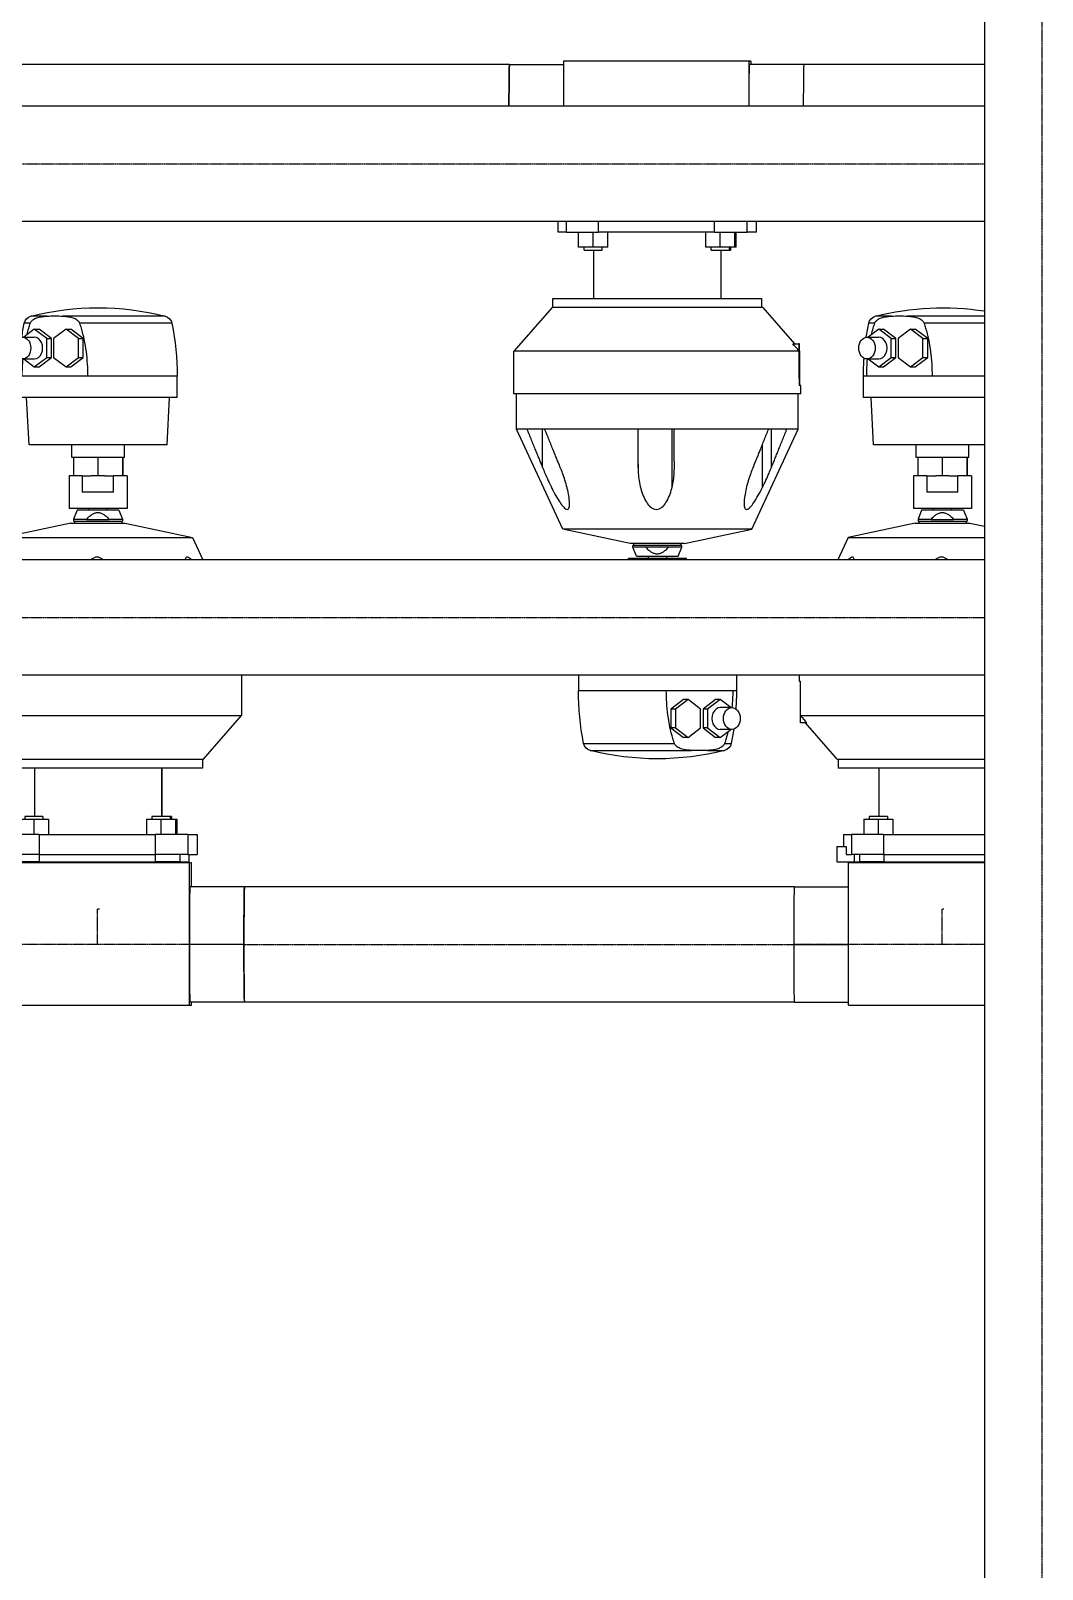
# Model space of a CAD drawing. Header units: millimetres. Extents: x 48717 to 75522, y 76128 to 88842.
# Drawn here: x 57435 to 57992, y 83913 to 84759 of the extents above; entities that cross this region are included whole.
import ezdxf

# ---------------------------------------------------------------- set-up
doc = ezdxf.new("R2010")
doc.units = ezdxf.units.MM
doc.linetypes.add('CENTER2', pattern=[1.125, 0.75, -0.125, 0.125, -0.125])
for name, color, linetype in [('Top (Plan) View2-CENTER', 1, 'CENTER2'), ('Top (Plan) View2-DV20-S1B-001c', 140, 'Continuous'), ('Top (Plan) View2-DV20-S1B-001d', 140, 'Continuous'), ('Top (Plan) View2-DV20-S1B-002a', 140, 'Continuous'), ('Top (Plan) View2-DV90-S1B-001c', 120, 'Continuous'), ('Top (Plan) View2-DV90-S1B-002a', 140, 'Continuous')]:
    doc.layers.add(name, color=color, linetype=linetype)

# ---------------------------------------------------------------- blocks, each defined once
blk = doc.blocks.new('*U746')
at = {"layer": 'Top (Plan) View2-CENTER'}
blk.add_line((57063.16, 84436.4), (57960.38, 84436.4), dxfattribs=at)
at = {"layer": 'Top (Plan) View2-DV90-S1B-001c', "color": 0, "linetype": 'ByBlock', "lineweight": -2}
for p, q in [((57960.38, 84468.15), (57062.84, 84468.15)), ((57960.38, 84404.65), (57062.84, 84404.65))]:
    blk.add_line(p, q, dxfattribs=at)
blk = doc.blocks.new('*U747')
at = {"layer": 'Top (Plan) View2-CENTER'}
blk.add_line((57063.22, 84686.25), (57960.38, 84686.25), dxfattribs=at)
at = {"layer": 'Top (Plan) View2-DV20-S1B-001c', "color": 0, "linetype": 'ByBlock', "lineweight": -2}
for p, q in [((57960.38, 84718), (57062.9, 84718)), ((57960.38, 84654.5), (57062.9, 84654.5))]:
    blk.add_line(p, q, dxfattribs=at)
blk = doc.blocks.new('*U775')
at = {"layer": 'Top (Plan) View2-CENTER'}
for p, q in [((57473.23, 84275.98), (57472.1, 84275.98)), ((57472.1, 84275.98), (57472.1, 84256.48)), ((57552.78, 84256.48), (57391.11, 84256.48))]:
    blk.add_line(p, q, dxfattribs=at)
at = {"layer": 'Top (Plan) View2-DV20-S1B-002a', "color": 0, "linetype": 'ByBlock', "lineweight": -2}
for p, q in [((57444.37, 84602.35), (57435.56, 84602.35)), ((57509.47, 84602.35), (57453.18, 84602.35)), ((57437.44, 84595.17), (57431.66, 84590.78)), ((57435.22, 84598.48), (57431.89, 84598.48)), ((57444.28, 84589.97), (57437.44, 84595.17)), ((57437.44, 84595.17), (57440.04, 84595.17)), ((57446.88, 84589.97), (57440.04, 84595.17)), ((57454.91, 84595.17), (57448.07, 84589.97)), ((57454.91, 84595.17), (57457.51, 84595.17)), ((57461.75, 84589.97), (57454.91, 84595.17)), ((57464.35, 84589.97), (57457.51, 84595.17)), ((57513.15, 84598.48), (57462.33, 84598.48)), ((57430.93, 84590.78), (57437.44, 84590.78)), ((57444.28, 84579.58), (57444.28, 84589.97)), ((57444.28, 84589.97), (57446.88, 84589.97)), ((57446.88, 84579.58), (57446.88, 84589.97)), ((57448.07, 84589.97), (57448.07, 84579.58)), ((57461.75, 84589.97), (57464.35, 84589.97)), ((57461.75, 84579.58), (57461.75, 84589.97)), ((57464.35, 84579.58), (57464.35, 84589.97)), ((57430.93, 84578.78), (57437.44, 84578.78)), ((57431.66, 84578.78), (57437.44, 84574.38)), ((57437.44, 84574.38), (57444.28, 84579.58)), ((57440.04, 84574.38), (57446.88, 84579.58)), ((57444.28, 84579.58), (57446.88, 84579.58)), ((57448.07, 84579.58), (57454.91, 84574.38)), ((57454.91, 84574.38), (57461.75, 84579.58)), ((57457.51, 84574.38), (57464.35, 84579.58)), ((57461.75, 84579.58), (57464.35, 84579.58)), ((57516.01, 84569.28), (57429.02, 84569.28)), ((57429.02, 84557.48), (57429.02, 84569.28)), ((57430.8, 84569.48), (57466.75, 84569.48)), ((57437.44, 84574.38), (57440.04, 84574.38)), ((57454.91, 84574.38), (57457.51, 84574.38)), ((57516.02, 84569.28), (57516.01, 84569.28)), ((57516.02, 84557.48), (57516.02, 84569.28)), ((57516.01, 84557.48), (57429.02, 84557.48)), ((57434.52, 84531.48), (57433.15, 84557.48)), ((57510.52, 84531.48), (57511.88, 84557.48)), ((57516.02, 84557.48), (57516.01, 84557.48)), ((57510.51, 84531.48), (57434.52, 84531.48)), ((57458.02, 84524.48), (57458.02, 84531.48)), ((57458.94, 84524.48), (57458.02, 84524.48)), ((57461.09, 84524.48), (57458.94, 84524.48)), ((57458.94, 84524.48), (57458.94, 84514.48)), ((57470.21, 84524.48), (57461.09, 84524.48)), ((57472.36, 84524.48), (57470.21, 84524.48)), ((57474.54, 84524.48), (57472.36, 84524.48)), ((57472.36, 84524.48), (57472.36, 84514.48)), ((57483.76, 84524.48), (57474.54, 84524.48)), ((57485.94, 84524.48), (57483.76, 84524.48)), ((57485.96, 84524.48), (57485.94, 84524.48)), ((57485.94, 84524.48), (57485.94, 84514.48)), ((57487.02, 84524.48), (57485.96, 84524.48)), ((57486.09, 84524.48), (57486.09, 84514.48)), ((57487.02, 84524.48), (57487.02, 84531.48)), ((57510.52, 84531.48), (57510.51, 84531.48)), ((57463.79, 84514.48), (57456.52, 84514.48)), ((57456.52, 84514.48), (57456.52, 84496.48)), ((57463.79, 84514.48), (57463.79, 84505.48)), ((57463.79, 84514.48), (57468.76, 84514.48)), ((57472.36, 84514.48), (57468.76, 84514.48)), ((57476, 84514.48), (57472.36, 84514.48)), ((57476, 84514.48), (57480.97, 84514.48)), ((57488.52, 84514.48), (57480.97, 84514.48)), ((57480.97, 84505.48), (57480.97, 84514.48)), ((57488.52, 84514.48), (57488.52, 84496.48)), ((57480.97, 84505.48), (57463.79, 84505.48)), ((57472.36, 84496.48), (57456.52, 84496.48)), ((57461.02, 84495.48), (57459.02, 84490.53)), ((57459.02, 84490.53), (57466.21, 84490.53)), ((57459.02, 84490.53), (57459.02, 84489.48)), ((57484.02, 84495.48), (57461.02, 84495.48)), ((57466.21, 84490.48), (57466.21, 84490.53)), ((57466.21, 84490.48), (57478.58, 84490.48)), ((57467.52, 84495.48), (57467.52, 84496.48)), ((57488.52, 84496.48), (57472.36, 84496.48)), ((57477.52, 84495.48), (57477.52, 84496.48)), ((57478.58, 84490.53), (57486.02, 84490.53)), ((57478.58, 84490.53), (57478.58, 84490.48)), ((57484.02, 84495.48), (57484.02, 84495.48)), ((57484.02, 84495.48), (57486.02, 84490.53)), ((57484.02, 84495.48), (57486.02, 84490.53)), ((57486.02, 84490.53), (57486.02, 84490.53)), ((57486.02, 84490.53), (57486.02, 84489.48)), ((57486.02, 84490.53), (57486.02, 84489.48)), ((57457.52, 84488.48), (57420.52, 84480.48)), ((57457.52, 84488.48), (57487.52, 84488.48)), ((57459.02, 84489.48), (57486.02, 84489.48)), ((57459.52, 84489.48), (57459.52, 84488.48)), ((57485.52, 84489.48), (57485.52, 84488.48)), ((57485.52, 84489.48), (57485.52, 84488.48)), ((57486.02, 84489.48), (57486.02, 84489.48)), ((57487.52, 84488.48), (57487.52, 84488.48)), ((57487.52, 84488.48), (57524.51, 84480.48)), ((57487.52, 84488.48), (57524.52, 84480.48)), ((57420.52, 84480.48), (57414.8, 84468.15)), ((57420.52, 84480.48), (57524.51, 84480.48)), ((57524.51, 84480.48), (57524.52, 84480.48)), ((57524.51, 84480.48), (57530.23, 84468.15)), ((57524.52, 84480.48), (57530.23, 84468.15)), ((57393.52, 84404.65), (57393.52, 84401.48)), ((57393.52, 84401.48), (57394.25, 84401.48)), ((57394.25, 84382.48), (57394.25, 84401.48)), ((57551.51, 84404.65), (57551.51, 84382.48)), ((57551.52, 84404.65), (57551.52, 84382.48)), ((57394.25, 84382.48), (57551.51, 84382.48)), ((57394.4, 84382.3), (57394.25, 84382.48)), ((57394.4, 84378.48), (57394.4, 84382.3)), ((57530.51, 84358.48), (57551.51, 84382.48)), ((57530.52, 84358.48), (57551.52, 84382.48)), ((57551.51, 84382.48), (57551.52, 84382.48)), ((57397.79, 84378.48), (57394.4, 84378.48)), ((57414.52, 84358.48), (57397.02, 84378.48)), ((57414.52, 84358.48), (57530.51, 84358.48)), ((57415.02, 84358.48), (57415.02, 84353.48)), ((57530.01, 84358.48), (57530.01, 84353.48)), ((57530.02, 84358.48), (57530.02, 84353.48)), ((57530.51, 84358.48), (57530.52, 84358.48)), ((57530.01, 84353.48), (57415.02, 84353.48)), ((57437.52, 84353.48), (57437.52, 84326.98)), ((57507.51, 84353.48), (57507.51, 84326.98)), ((57507.52, 84353.48), (57507.52, 84326.98)), ((57530.02, 84353.48), (57530.01, 84353.48)), ((57429.15, 84325.38), (57437.1, 84325.38)), ((57429.15, 84325.38), (57429.15, 84316.98)), ((57442.19, 84326.98), (57432.19, 84326.98)), ((57432.19, 84326.98), (57432.19, 84325.38)), ((57437.1, 84325.38), (57445.15, 84325.38)), ((57437.1, 84325.38), (57437.1, 84316.98)), ((57442.19, 84326.98), (57442.19, 84326.98)), ((57442.19, 84326.98), (57442.19, 84325.38)), ((57442.19, 84326.98), (57442.19, 84325.38)), ((57445.15, 84325.38), (57445.24, 84325.38)), ((57445.15, 84325.38), (57445.15, 84316.98)), ((57445.24, 84325.38), (57445.24, 84316.98)), ((57499.14, 84325.38), (57507.1, 84325.38)), ((57499.14, 84325.38), (57499.14, 84316.98)), ((57512.19, 84326.98), (57502.19, 84326.98)), ((57502.19, 84326.98), (57502.19, 84325.38)), ((57507.1, 84325.38), (57515.14, 84325.38)), ((57507.1, 84325.38), (57507.1, 84316.98)), ((57512.19, 84326.98), (57512.19, 84326.98)), ((57512.19, 84326.98), (57512.19, 84325.38)), ((57512.84, 84326.98), (57512.19, 84326.98)), ((57512.19, 84326.98), (57512.19, 84325.38)), ((57512.84, 84326.98), (57512.84, 84326.98)), ((57512.84, 84326.98), (57512.84, 84325.38)), ((57512.84, 84326.98), (57512.84, 84325.38)), ((57515.14, 84325.38), (57515.24, 84325.38)), ((57515.14, 84325.38), (57515.14, 84316.98)), ((57515.24, 84325.38), (57515.24, 84316.98)), ((57515.24, 84325.38), (57515.79, 84325.38)), ((57515.79, 84325.38), (57515.89, 84325.38)), ((57515.79, 84325.38), (57515.79, 84316.98)), ((57515.89, 84325.38), (57515.89, 84316.98)), ((57417.97, 84316.98), (57422.41, 84316.98)), ((57417.97, 84316.98), (57417.97, 84310.48)), ((57440.08, 84316.98), (57422.41, 84316.98)), ((57422.41, 84316.98), (57422.41, 84305.98)), ((57440.08, 84316.98), (57503.96, 84316.98)), ((57440.08, 84316.98), (57440.08, 84305.98)), ((57521.94, 84316.98), (57503.96, 84316.98)), ((57503.96, 84316.98), (57503.96, 84305.98)), ((57521.94, 84316.98), (57527.06, 84316.98)), ((57521.94, 84316.98), (57521.94, 84305.98)), ((57527.06, 84316.98), (57527.06, 84305.98)), ((57414.41, 84310.48), (57419.41, 84310.48)), ((57414.41, 84310.48), (57414.41, 84301.98)), ((57419.41, 84310.48), (57419.41, 84305.98)), ((57419.41, 84305.98), (57422.41, 84305.98)), ((57440.08, 84305.98), (57422.41, 84305.98)), ((57423.95, 84305.98), (57423.95, 84301.98)), ((57426.88, 84305.98), (57426.88, 84301.98)), ((57440.08, 84305.98), (57503.96, 84305.98)), ((57440.13, 84305.98), (57440.13, 84301.98)), ((57521.94, 84305.98), (57503.96, 84305.98)), ((57504, 84305.98), (57504, 84301.98)), ((57517.49, 84305.98), (57517.49, 84301.98)), ((57521.94, 84305.98), (57527.06, 84305.98)), ((57522.51, 84305.98), (57522.51, 84301.98)), ((57414.41, 84301.98), (57423.95, 84301.98)), ((57420.77, 84222.98), (57420.77, 84301.38)), ((57522.76, 84301.38), (57420.77, 84301.38)), ((57423.95, 84301.98), (57426.88, 84301.98)), ((57440.13, 84301.98), (57426.88, 84301.98)), ((57435.02, 84301.38), (57435.02, 84301.98)), ((57440.13, 84301.98), (57504, 84301.98)), ((57472.14, 84301.38), (57472.14, 84301.98)), ((57517.49, 84301.98), (57504, 84301.98)), ((57510.02, 84301.38), (57510.02, 84301.98)), ((57517.49, 84301.98), (57522.51, 84301.98)), ((57523.97, 84301.38), (57522.76, 84301.38)), ((57522.76, 84222.98), (57522.76, 84301.38)), ((57523.97, 84288.23), (57523.97, 84301.38)), ((57391.11, 84288.23), (57420.77, 84288.23)), ((57553.1, 84288.23), (57523.1, 84288.23)), ((57390.79, 84256.48), (57420.77, 84256.48)), ((57552.78, 84256.48), (57522.78, 84256.48)), ((57391.11, 84224.73), (57420.77, 84224.73)), ((57420.77, 84222.98), (57522.76, 84222.98)), ((57522.76, 84222.98), (57523.97, 84222.98)), ((57553.1, 84224.73), (57523.1, 84224.73)), ((57523.97, 84222.98), (57523.97, 84224.73))]:
    blk.add_line(p, q, dxfattribs=at)
at = {"layer": 'Top (Plan) View2-DV20-S1B-002a', "color": 0, "linetype": 'ByBlock', "lineweight": -2, "extrusion": (0, 0, -1)}
for centre, radius, start, end in [((-57436.79, 84597.51), 5, 11.22662, 75.73648), ((-57472.52, 84456.98), 150, 75.73648, 104.26352), ((-57508.24, 84597.51), 5, 104.26352, 168.77338), ((-57579.02, 84569.28), 150, 8.23301, 11.22662), ((-57366.02, 84569.28), 150, 168.77338, 180), ((-57579.02, 84569.28), 150, 0, 3.77607)]:
    blk.add_arc(centre, radius, start, end, dxfattribs=at)
for centre, major_axis, ratio, start_param, end_param in [((57448.78, 84456.98), (0, 145.49), 0.759579, 6.243338, 6.323033), ((57391.11, 84256.48), (0, -31.75), 0.01, 1.570796, 3.141593), ((57553.1, 84256.48), (0, -31.75), 0.01, 1.570796, 3.141593), ((57391.11, 84256.48), (0, -31.75), 0.01, 0, 1.570796), ((57553.1, 84256.48), (0, -31.75), 0.01, 0, 1.570796)]:
    blk.add_ellipse(centre, major_axis=major_axis, ratio=ratio, start_param=start_param, end_param=end_param, dxfattribs=at)
at = {"layer": 'Top (Plan) View2-DV20-S1B-002a', "color": 0, "linetype": 'ByBlock', "lineweight": -2}
blk.add_ellipse((57430.93, 84584.78), major_axis=(0, -6), ratio=0.759579, dxfattribs=at)
for centre, major_axis, ratio, start_param, end_param in [((57437.44, 84584.78), (0, -6), 0.759579, 0, 3.141593), ((57523.1, 84256.48), (0, 31.75), 0.01, 0, 1.570796), ((57523.1, 84256.48), (0, 31.75), 0.01, 1.570796, 3.141593)]:
    blk.add_ellipse(centre, major_axis=major_axis, ratio=ratio, start_param=start_param, end_param=end_param, dxfattribs=at)
for points, knots in [([(57435.22, 84598.48), (57435.24, 84598.54), (57435.26, 84598.6), (57435.39, 84598.9), (57435.52, 84599.14), (57435.83, 84599.57), (57436, 84599.77), (57436.45, 84600.21), (57436.8, 84600.47), (57437.51, 84600.91), (57437.88, 84601.09), (57439.02, 84601.57), (57439.87, 84601.8), (57441.63, 84602.12), (57442.54, 84602.22), (57443.75, 84602.32), (57444.06, 84602.34), (57444.37, 84602.35)], [1.978617, 1.978617, 1.978617, 1.978617, 1.998399, 1.998399, 2.079892, 2.079892, 2.161385, 2.161385, 2.304124, 2.304124, 2.446862, 2.446862, 2.777199, 2.777199, 3.107536, 3.107536, 3.219769, 3.219769, 3.219769, 3.219769]), ([(57453.18, 84602.35), (57453.49, 84602.34), (57453.8, 84602.32), (57455.02, 84602.22), (57455.92, 84602.12), (57457.68, 84601.8), (57458.53, 84601.57), (57459.67, 84601.09), (57460.04, 84600.91), (57460.76, 84600.47), (57461.1, 84600.21), (57461.55, 84599.77), (57461.73, 84599.57), (57462.03, 84599.14), (57462.17, 84598.9), (57462.29, 84598.6), (57462.31, 84598.54), (57462.33, 84598.48)], [-3.219769, -3.219769, -3.219769, -3.219769, -3.107536, -3.107536, -2.777199, -2.777199, -2.446862, -2.446862, -2.304124, -2.304124, -2.161385, -2.161385, -2.079892, -2.079892, -1.998399, -1.998399, -1.978617, -1.978617, -1.978617, -1.978617]), ([(57433.37, 84592.07), (57433.67, 84593.34), (57434, 84594.56), (57434.61, 84596.63), (57434.9, 84597.55), (57435.22, 84598.48)], [7.3770778, 7.3770778, 7.3770778, 7.3770778, 7.7571958, 7.7571958, 8.0421419, 8.0421419, 8.0421419, 8.0421419]), ([(57462.33, 84598.48), (57462.65, 84597.55), (57462.94, 84596.63), (57464.37, 84591.79), (57465.3, 84587.3), (57466.48, 84578.24), (57466.74, 84573.67), (57466.75, 84569.48)], [12.79697, 12.79697, 12.79697, 12.79697, 13.081917, 13.081917, 14.355625, 14.355625, 15.609364, 15.609364, 15.609364, 15.609364]), ([(57424.03, 84468.15), (57424.01, 84468.27), (57423.98, 84468.38), (57423.86, 84468.85), (57423.73, 84469.15), (57423.37, 84469.57), (57423.15, 84469.69), (57422.59, 84469.69), (57422.28, 84469.57), (57421.64, 84469.15), (57421.3, 84468.85), (57420.85, 84468.38), (57420.75, 84468.27), (57420.65, 84468.15)], [2.0363466, 2.0363466, 2.0363466, 2.0363466, 2.0886218, 2.0886218, 2.2605279, 2.2605279, 2.4324339, 2.4324339, 2.60434, 2.60434, 2.7762461, 2.7762461, 2.8285173, 2.8285173, 2.8285173, 2.8285173]), ([(57475.38, 84468.15), (57475.25, 84468.27), (57475.12, 84468.38), (57474.55, 84468.85), (57474.07, 84469.15), (57473.06, 84469.57), (57472.52, 84469.69), (57471.37, 84469.69), (57470.83, 84469.57), (57469.81, 84469.15), (57469.34, 84468.85), (57468.76, 84468.38), (57468.63, 84468.27), (57468.5, 84468.15)], [2.0362864, 2.0362864, 2.0362864, 2.0362864, 2.0886218, 2.0886218, 2.2605279, 2.2605279, 2.4324339, 2.4324339, 2.60434, 2.60434, 2.7762461, 2.7762461, 2.8285734, 2.8285734, 2.8285734, 2.8285734]), ([(57523.87, 84468.15), (57523.76, 84468.27), (57523.66, 84468.38), (57523.21, 84468.85), (57522.86, 84469.15), (57522.2, 84469.57), (57521.88, 84469.69), (57521.3, 84469.69), (57521.07, 84469.57), (57520.69, 84469.15), (57520.55, 84468.85), (57520.42, 84468.38), (57520.39, 84468.27), (57520.37, 84468.15)], [2.0362295, 2.0362295, 2.0362295, 2.0362295, 2.0886218, 2.0886218, 2.2605279, 2.2605279, 2.4324339, 2.4324339, 2.60434, 2.60434, 2.7762461, 2.7762461, 2.8286342, 2.8286342, 2.8286342, 2.8286342])]:
    blk.add_open_spline(points, degree=3, knots=knots, dxfattribs=at)
for points in [[(57430.8, 84569.48), (57430.81, 84572.44), (57430.94, 84575.59), (57431.23, 84578.78)], [(57394.4, 84382.3), (57395.53, 84381.02), (57396.66, 84379.75), (57397.79, 84378.48)]]:
    blk.add_open_spline(points, degree=3, dxfattribs=at)
blk.add_rational_spline([(57466.21, 84490.53), (57472.4, 84497.54), (57478.58, 84490.53)], [1.01663362177, 1.14371282449, 1.01663362177], degree=2, dxfattribs=at)
blk = doc.blocks.new('*U776')
at = {"layer": 'Top (Plan) View2-DV90-S1B-002a', "color": 0, "linetype": 'ByBlock', "lineweight": -2}
blk.add_line((57698.94, 84740.9), (57397.21, 84740.9), dxfattribs=at)
blk.add_ellipse((57397.21, 84709.15), major_axis=(0, 31.75), ratio=0.01, start_param=0, end_param=1.288286, dxfattribs=at)
at = {"layer": 'Top (Plan) View2-DV90-S1B-002a', "color": 0, "linetype": 'ByBlock', "lineweight": -2, "extrusion": (0, 0, -1)}
blk.add_ellipse((57698.94, 84709.15), major_axis=(0, -31.75), ratio=0.01, start_param=1.853307, end_param=3.141593, dxfattribs=at)
blk = doc.blocks.new('*U780')
at = {"layer": 'Top (Plan) View2-CENTER'}
blk.add_line((57553.1, 84256.48), (57855.55, 84256.48), dxfattribs=at)
at = {"layer": 'Top (Plan) View2-DV20-S1B-002a', "color": 0, "linetype": 'ByBlock', "lineweight": -2}
for p, q in [((57855.87, 84288.23), (57553.1, 84288.23)), ((57855.87, 84224.73), (57553.1, 84224.73))]:
    blk.add_line(p, q, dxfattribs=at)
for start_param, end_param in [(0, 1.570796), (1.570796, 3.141593)]:
    blk.add_ellipse((57553.1, 84256.48), major_axis=(0, 31.75), ratio=0.010028, start_param=start_param, end_param=end_param, dxfattribs=at)
at = {"layer": 'Top (Plan) View2-DV20-S1B-002a', "color": 0, "linetype": 'ByBlock', "lineweight": -2, "extrusion": (0, 0, -1)}
for start_param, end_param in [(1.570796, 3.141593), (0, 1.570796)]:
    blk.add_ellipse((57855.87, 84256.48), major_axis=(0, -31.75), ratio=0.010028, start_param=start_param, end_param=end_param, dxfattribs=at)
blk = doc.blocks.new('*U792')
at = {"layer": 'Top (Plan) View2-DV90-S1B-002a', "color": 0, "linetype": 'ByBlock', "lineweight": -2}
for p, q in [((57698.94, 84740.9), (57728.6, 84740.9)), ((57728.6, 84742.65), (57728.6, 84718)), ((57830.59, 84742.65), (57728.6, 84742.65)), ((57830.59, 84742.65), (57830.59, 84718)), ((57831.8, 84742.65), (57830.59, 84742.65)), ((57860.93, 84740.9), (57830.93, 84740.9)), ((57831.8, 84742.65), (57831.8, 84740.9)), ((57725.81, 84648.65), (57725.81, 84654.5)), ((57730.24, 84648.65), (57730.24, 84654.5)), ((57747.91, 84648.65), (57747.91, 84654.5)), ((57811.79, 84648.65), (57811.79, 84654.5)), ((57829.77, 84648.65), (57829.77, 84654.5)), ((57834.89, 84648.65), (57834.89, 84654.5)), ((57730.24, 84648.65), (57725.81, 84648.65)), ((57730.24, 84648.65), (57747.91, 84648.65)), ((57736.98, 84640.25), (57736.98, 84648.65)), ((57744.93, 84640.25), (57744.93, 84648.65)), ((57811.79, 84648.65), (57747.91, 84648.65)), ((57752.98, 84640.25), (57752.98, 84648.65)), ((57753.07, 84640.25), (57753.07, 84648.65)), ((57806.97, 84640.25), (57806.97, 84648.65)), ((57811.79, 84648.65), (57829.77, 84648.65)), ((57814.93, 84640.25), (57814.93, 84648.65)), ((57822.97, 84640.25), (57822.97, 84648.65)), ((57823.07, 84640.25), (57823.07, 84648.65)), ((57823.62, 84640.25), (57823.62, 84648.65)), ((57823.72, 84640.25), (57823.72, 84648.65)), ((57834.89, 84648.65), (57829.77, 84648.65)), ((57744.93, 84640.25), (57736.98, 84640.25)), ((57740.02, 84638.65), (57740.02, 84640.25)), ((57740.02, 84638.65), (57750.02, 84638.65)), ((57752.98, 84640.25), (57744.93, 84640.25)), ((57745.35, 84612.15), (57745.35, 84638.65)), ((57750.02, 84638.65), (57750.02, 84640.25)), ((57750.02, 84638.65), (57750.02, 84640.25)), ((57750.02, 84638.65), (57750.02, 84638.65)), ((57753.07, 84640.25), (57752.98, 84640.25)), ((57814.93, 84640.25), (57806.97, 84640.25)), ((57810.02, 84638.65), (57810.02, 84640.25)), ((57810.02, 84638.65), (57820.02, 84638.65)), ((57822.97, 84640.25), (57814.93, 84640.25)), ((57815.35, 84612.15), (57815.35, 84638.65)), ((57815.35, 84612.15), (57815.35, 84638.65)), ((57820.02, 84638.65), (57820.02, 84640.25)), ((57820.02, 84638.65), (57820.02, 84640.25)), ((57820.02, 84638.65), (57820.02, 84638.65)), ((57820.02, 84638.65), (57820.67, 84638.65)), ((57820.67, 84638.65), (57820.67, 84640.25)), ((57820.67, 84638.65), (57820.67, 84640.25)), ((57820.67, 84638.65), (57820.67, 84638.65)), ((57823.07, 84640.25), (57822.97, 84640.25)), ((57823.62, 84640.25), (57823.07, 84640.25)), ((57823.72, 84640.25), (57823.62, 84640.25)), ((57722.85, 84612.15), (57837.84, 84612.15)), ((57722.85, 84607.15), (57722.85, 84612.15)), ((57837.84, 84612.15), (57837.85, 84612.15)), ((57837.84, 84607.15), (57837.84, 84612.15)), ((57837.85, 84607.15), (57837.85, 84612.15)), ((57722.35, 84607.15), (57701.35, 84583.15)), ((57838.34, 84607.15), (57722.35, 84607.15)), ((57838.35, 84607.15), (57838.34, 84607.15)), ((57838.34, 84607.15), (57855.84, 84587.15)), ((57838.35, 84607.15), (57855.85, 84587.15)), ((57854.85, 84587.15), (57858.23, 84587.15)), ((57858.46, 84587.15), (57858.23, 84587.15)), ((57858.23, 84587.15), (57858.23, 84583.33)), ((57858.23, 84583.33), (57858.39, 84583.15)), ((57858.46, 84583.33), (57858.46, 84587.15)), ((57858.62, 84583.15), (57858.46, 84583.33)), ((57858.46, 84583.33), (57858.46, 84564.15)), ((57858.39, 84583.15), (57701.35, 84583.15)), ((57701.35, 84559.65), (57701.35, 84583.15)), ((57858.39, 84583.15), (57858.39, 84564.15)), ((57858.39, 84576.15), (57858.43, 84576.15)), ((57858.62, 84564.15), (57858.62, 84583.15)), ((57859.34, 84559.65), (57701.35, 84559.65)), ((57702.85, 84540.15), (57702.85, 84559.65)), ((57857.84, 84540.15), (57857.84, 84559.65)), ((57857.85, 84540.15), (57857.85, 84559.65)), ((57859.34, 84564.15), (57858.39, 84564.15)), ((57859.35, 84564.15), (57859.34, 84564.15)), ((57859.34, 84559.65), (57859.34, 84564.15)), ((57859.35, 84559.65), (57859.34, 84559.65)), ((57859.35, 84559.65), (57859.35, 84564.15)), ((57708.5, 84540.15), (57702.85, 84540.15)), ((57728.35, 84485.15), (57702.85, 84540.15)), ((57718.32, 84540.15), (57708.5, 84540.15)), ((57717.08, 84519.1), (57717.08, 84540.15)), ((57769.58, 84540.15), (57718.32, 84540.15)), ((57789.58, 84540.15), (57769.58, 84540.15)), ((57769.68, 84519.1), (57769.68, 84540.15)), ((57788.39, 84508.02), (57788.39, 84540.15)), ((57841.43, 84540.15), (57789.58, 84540.15)), ((57832.34, 84485.15), (57857.84, 84540.15)), ((57832.35, 84485.15), (57857.85, 84540.15)), ((57851.6, 84540.15), (57841.43, 84540.15)), ((57843.12, 84519.1), (57843.12, 84540.15)), ((57857.84, 84540.15), (57851.6, 84540.15)), ((57857.85, 84540.15), (57857.84, 84540.15)), ((57838.13, 84508.02), (57838.13, 84531.97)), ((57832.34, 84485.15), (57728.35, 84485.15)), ((57765.35, 84477.15), (57728.35, 84485.15)), ((57795.35, 84477.15), (57832.34, 84485.15)), ((57795.35, 84477.15), (57832.35, 84485.15)), ((57832.35, 84485.15), (57832.34, 84485.15)), ((57795.35, 84477.15), (57765.35, 84477.15)), ((57793.85, 84476.15), (57766.85, 84476.15)), ((57766.85, 84475.1), (57766.85, 84476.15)), ((57774.04, 84475.1), (57766.85, 84475.1)), ((57768.85, 84470.15), (57766.85, 84475.1)), ((57767.35, 84476.15), (57767.35, 84477.15)), ((57774.04, 84475.1), (57774.04, 84475.15)), ((57786.41, 84475.15), (57774.04, 84475.15)), ((57786.41, 84475.15), (57786.41, 84475.1)), ((57793.85, 84475.1), (57786.41, 84475.1)), ((57791.85, 84470.15), (57793.85, 84475.1)), ((57791.85, 84470.15), (57793.85, 84475.1)), ((57793.35, 84476.15), (57793.35, 84477.15)), ((57793.35, 84476.15), (57793.35, 84477.15)), ((57793.85, 84476.15), (57793.85, 84476.15)), ((57793.85, 84475.1), (57793.85, 84476.15)), ((57793.85, 84475.1), (57793.85, 84476.15)), ((57793.85, 84475.1), (57793.85, 84475.1)), ((57795.35, 84477.15), (57795.35, 84477.15)), ((57764.35, 84469.15), (57780.19, 84469.15)), ((57764.35, 84468.15), (57764.35, 84469.15)), ((57768.85, 84470.15), (57791.85, 84470.15)), ((57775.35, 84470.15), (57775.35, 84469.15)), ((57780.19, 84469.15), (57796.35, 84469.15)), ((57785.35, 84470.15), (57785.35, 84469.15)), ((57791.85, 84470.15), (57791.85, 84470.15)), ((57796.35, 84468.15), (57796.35, 84469.15)), ((57736.85, 84404.65), (57736.85, 84396.35)), ((57823.85, 84404.65), (57823.85, 84396.35)), ((57736.85, 84396.35), (57823.85, 84396.35)), ((57821.81, 84396.15), (57785.25, 84396.15)), ((57794.65, 84391.24), (57787.69, 84386.05)), ((57797.19, 84391.24), (57790.23, 84386.05)), ((57797.19, 84391.24), (57794.65, 84391.24)), ((57804.14, 84386.05), (57797.19, 84391.24)), ((57812.41, 84391.24), (57805.46, 84386.05)), ((57814.95, 84391.24), (57808, 84386.05)), ((57814.95, 84391.24), (57812.41, 84391.24)), ((57820.83, 84386.85), (57814.95, 84391.24)), ((57787.69, 84386.05), (57787.69, 84375.65)), ((57790.23, 84386.05), (57787.69, 84386.05)), ((57790.23, 84386.05), (57790.23, 84375.65)), ((57804.14, 84375.65), (57804.14, 84386.05)), ((57805.46, 84386.05), (57805.46, 84375.65)), ((57808, 84386.05), (57805.46, 84386.05)), ((57808, 84386.05), (57808, 84375.65)), ((57821.3, 84386.85), (57814.95, 84386.85)), ((57787.69, 84375.65), (57794.65, 84370.46)), ((57790.23, 84375.65), (57787.69, 84375.65)), ((57790.23, 84375.65), (57797.19, 84370.46)), ((57797.19, 84370.46), (57804.14, 84375.65)), ((57805.46, 84375.65), (57812.41, 84370.46)), ((57808, 84375.65), (57805.46, 84375.65)), ((57808, 84375.65), (57814.95, 84370.46)), ((57814.95, 84370.46), (57820.83, 84374.85)), ((57821.3, 84374.85), (57814.95, 84374.85)), ((57739.72, 84367.15), (57789.74, 84367.15)), ((57743.39, 84363.27), (57799.05, 84363.27)), ((57797.19, 84370.46), (57794.65, 84370.46)), ((57808.01, 84363.27), (57817.3, 84363.27)), ((57814.95, 84370.46), (57812.41, 84370.46)), ((57817.31, 84367.15), (57820.98, 84367.15))]:
    blk.add_line(p, q, dxfattribs=at)
at = {"layer": 'Top (Plan) View2-DV90-S1B-002a', "color": 0, "linetype": 'ByBlock', "lineweight": -2, "extrusion": (0, 0, -1)}
for centre, radius, start, end in [((-57886.85, 84396.35), 150, 348.77338, 360), ((-57673.85, 84396.35), 150, 180, 183.90546), ((-57673.85, 84396.35), 150, 188.18434, 191.22662), ((-57744.62, 84368.12), 5, 284.26352, 348.77338), ((-57780.35, 84508.65), 150, 255.73648, 284.26352), ((-57816.07, 84368.12), 5, 191.22662, 255.73648)]:
    blk.add_arc(centre, radius, start, end, dxfattribs=at)
at = {"layer": 'Top (Plan) View2-DV90-S1B-002a', "color": 0, "linetype": 'ByBlock', "lineweight": -2}
for centre, major_axis, ratio, start_param, end_param in [((57698.94, 84709.15), (0, 31.75), 0.01, 0, 1.288286), ((57830.93, 84709.15), (0, 31.75), 0.01, 0, 1.288286), ((57860.93, 84709.15), (0, 31.75), 0.01, 6.282571, 7.571471), ((57858.34, 84576.15), (0, 9), 0.01, 4.712389, 6.942893), ((57858.34, 84576.15), (0, 9), 0.01, 3.64596, 4.712389), ((57814.95, 84380.85), (0, 6), 0.772434, 0, 3.141593)]:
    blk.add_ellipse(centre, major_axis=major_axis, ratio=ratio, start_param=start_param, end_param=end_param, dxfattribs=at)
blk.add_ellipse((57821.3, 84380.85), major_axis=(0, 6), ratio=0.772434, dxfattribs=at)
at = {"layer": 'Top (Plan) View2-DV90-S1B-002a', "color": 0, "linetype": 'ByBlock', "lineweight": -2, "extrusion": (0, 0, -1)}
blk.add_ellipse((57803.53, 84508.65), major_axis=(0, -145.49), ratio=0.772434, start_param=6.243338, end_param=6.323033, dxfattribs=at)
at = {"layer": 'Top (Plan) View2-DV90-S1B-002a', "color": 0, "linetype": 'ByBlock', "lineweight": -2}
for points in [[(57858.23, 84583.33), (57857.1, 84584.6), (57855.97, 84585.88), (57854.85, 84587.15)], [(57821.81, 84396.15), (57821.8, 84393.19), (57821.66, 84390.03), (57821.38, 84386.85)]]:
    blk.add_open_spline(points, degree=3, dxfattribs=at)
for points, weights in [([(57708.5, 84540.15), (57713.08, 84528.91), (57717.08, 84519.1)], [1.00061951826, 1.00755539146, 1.00987120158]), ([(57726.9, 84519.1), (57722.9, 84528.91), (57718.32, 84540.15)], [1.00987120158, 1.00755539146, 1.00061951826]), ([(57769.58, 84540.15), (57769.63, 84528.91), (57769.68, 84519.1)], [1.00061951826, 1.00755539146, 1.00987120158]), ([(57789.68, 84519.1), (57789.63, 84528.91), (57789.58, 84540.15)], [1.00987120158, 1.00755539146, 1.00061951826]), ([(57841.43, 84540.15), (57836.9, 84528.91), (57832.95, 84519.1)], [1.00061951826, 1.00755539146, 1.00987120158]), ([(57843.12, 84519.1), (57847.08, 84528.91), (57851.6, 84540.15)], [1.00987120158, 1.00755539146, 1.00061951826]), ([(57786.41, 84475.1), (57780.23, 84468.09), (57774.04, 84475.1)], [1.01663362177, 1.14371282449, 1.01663362177])]:
    blk.add_rational_spline(points, weights, degree=2, dxfattribs=at)
for points, knots in [([(57717.08, 84519.1), (57717.53, 84518.01), (57717.98, 84516.93), (57718.43, 84515.88), (57719.58, 84513.25), (57720.91, 84510.36), (57723.04, 84506.14), (57723.77, 84504.76), (57725.26, 84502.11), (57726.02, 84500.84), (57727.41, 84498.78), (57728.11, 84497.85), (57729.13, 84496.78), (57729.47, 84496.48), (57730.11, 84496.06), (57730.42, 84495.93), (57730.98, 84495.93), (57731.21, 84496.06), (57731.56, 84496.48), (57731.69, 84496.78), (57731.97, 84497.85), (57732.01, 84498.78), (57731.95, 84500.84), (57731.8, 84502.11), (57731.36, 84504.76), (57731.07, 84506.14), (57730.68, 84507.7), (57730.64, 84507.86), (57730.6, 84508.02)], [-0.344199, -0.344199, -0.344199, -0.344199, 0, 0, 0, 0.872405, 0.872405, 1.308607, 1.308607, 1.74481, 1.74481, 2.088622, 2.088622, 2.260528, 2.260528, 2.432434, 2.432434, 2.60434, 2.60434, 2.776246, 2.776246, 3.120058, 3.120058, 3.556261, 3.556261, 3.992463, 3.992463, 4.041019, 4.041019, 4.041019, 4.041019]), ([(57730.6, 84508.02), (57729.92, 84510.68), (57729.06, 84513.39), (57727.77, 84516.93), (57727.35, 84518.01), (57726.9, 84519.1)], [-6.498344, -6.498344, -6.498344, -6.498344, -5.674495, -5.674495, -5.330296, -5.330296, -5.330296, -5.330296]), ([(57769.68, 84519.1), (57769.68, 84518.01), (57769.73, 84516.93), (57769.8, 84515.88), (57770, 84513.25), (57770.44, 84510.36), (57771.57, 84506.14), (57772.02, 84504.76), (57773.1, 84502.11), (57773.73, 84500.84), (57775.09, 84498.78), (57775.84, 84497.85), (57777.17, 84496.78), (57777.65, 84496.48), (57778.66, 84496.06), (57779.2, 84495.93), (57780.35, 84495.93), (57780.89, 84496.06), (57781.9, 84496.48), (57782.38, 84496.78), (57783.7, 84497.85), (57784.45, 84498.78), (57785.79, 84500.84), (57786.4, 84502.11), (57787.46, 84504.76), (57787.9, 84506.14), (57788.31, 84507.7), (57788.35, 84507.86), (57788.39, 84508.02)], [-0.344199, -0.344199, -0.344199, -0.344199, 0, 0, 0, 0.872405, 0.872405, 1.308607, 1.308607, 1.74481, 1.74481, 2.088622, 2.088622, 2.260528, 2.260528, 2.432434, 2.432434, 2.60434, 2.60434, 2.776246, 2.776246, 3.120058, 3.120058, 3.556261, 3.556261, 3.992463, 3.992463, 4.041019, 4.041019, 4.041019, 4.041019]), ([(57788.39, 84508.02), (57789.04, 84510.68), (57789.42, 84513.39), (57789.65, 84516.93), (57789.68, 84518.01), (57789.68, 84519.1)], [-6.498344, -6.498344, -6.498344, -6.498344, -5.674495, -5.674495, -5.330296, -5.330296, -5.330296, -5.330296]), ([(57832.95, 84519.1), (57832.5, 84518.01), (57832.09, 84516.93), (57831.72, 84515.88), (57830.77, 84513.25), (57829.88, 84510.36), (57828.87, 84506.14), (57828.6, 84504.76), (57828.19, 84502.11), (57828.05, 84500.84), (57828.02, 84498.78), (57828.08, 84497.85), (57828.39, 84496.78), (57828.53, 84496.48), (57828.9, 84496.06), (57829.13, 84495.93), (57829.71, 84495.93), (57830.03, 84496.06), (57830.69, 84496.48), (57831.04, 84496.78), (57832.08, 84497.85), (57832.78, 84498.78), (57834.19, 84500.84), (57834.95, 84502.11), (57836.45, 84504.76), (57837.19, 84506.14), (57837.98, 84507.7), (57838.05, 84507.86), (57838.13, 84508.02)], [-0.344199, -0.344199, -0.344199, -0.344199, 0, 0, 0, 0.872405, 0.872405, 1.308607, 1.308607, 1.74481, 1.74481, 2.088622, 2.088622, 2.260528, 2.260528, 2.432434, 2.432434, 2.60434, 2.60434, 2.776246, 2.776246, 3.120058, 3.120058, 3.556261, 3.556261, 3.992463, 3.992463, 4.041019, 4.041019, 4.041019, 4.041019]), ([(57838.13, 84508.02), (57839.46, 84510.68), (57840.71, 84513.39), (57842.22, 84516.93), (57842.68, 84518.01), (57843.12, 84519.1)], [-6.498344, -6.498344, -6.498344, -6.498344, -5.674495, -5.674495, -5.330296, -5.330296, -5.330296, -5.330296]), ([(57789.74, 84367.15), (57789.42, 84368.08), (57789.12, 84368.99), (57787.67, 84373.84), (57786.73, 84378.32), (57785.53, 84387.39), (57785.26, 84391.96), (57785.25, 84396.15)], [12.79697, 12.79697, 12.79697, 12.79697, 13.081917, 13.081917, 14.355625, 14.355625, 15.609364, 15.609364, 15.609364, 15.609364]), ([(57819.22, 84373.65), (57818.9, 84372.35), (57818.56, 84371.09), (57817.93, 84368.99), (57817.64, 84368.08), (57817.31, 84367.15)], [7.3674283, 7.3674283, 7.3674283, 7.3674283, 7.7571958, 7.7571958, 8.0421419, 8.0421419, 8.0421419, 8.0421419]), ([(57799.05, 84363.27), (57798.74, 84363.29), (57798.42, 84363.31), (57797.18, 84363.4), (57796.26, 84363.5), (57794.48, 84363.83), (57793.61, 84364.06), (57792.45, 84364.53), (57792.07, 84364.71), (57791.34, 84365.15), (57791, 84365.41), (57790.53, 84365.86), (57790.36, 84366.06), (57790.05, 84366.49), (57789.91, 84366.73), (57789.79, 84367.02), (57789.76, 84367.08), (57789.74, 84367.15)], [-3.219769, -3.219769, -3.219769, -3.219769, -3.107536, -3.107536, -2.777199, -2.777199, -2.446862, -2.446862, -2.304124, -2.304124, -2.161385, -2.161385, -2.079892, -2.079892, -1.998399, -1.998399, -1.978617, -1.978617, -1.978617, -1.978617]), ([(57817.31, 84367.15), (57817.29, 84367.08), (57817.27, 84367.02), (57817.14, 84366.73), (57817.01, 84366.49), (57816.7, 84366.06), (57816.52, 84365.86), (57816.06, 84365.41), (57815.71, 84365.15), (57814.98, 84364.71), (57814.61, 84364.53), (57813.44, 84364.06), (57812.58, 84363.83), (57810.8, 84363.5), (57809.87, 84363.4), (57808.63, 84363.31), (57808.32, 84363.29), (57808.01, 84363.27)], [1.978617, 1.978617, 1.978617, 1.978617, 1.998399, 1.998399, 2.079892, 2.079892, 2.161385, 2.161385, 2.304124, 2.304124, 2.446862, 2.446862, 2.777199, 2.777199, 3.107536, 3.107536, 3.219769, 3.219769, 3.219769, 3.219769])]:
    blk.add_open_spline(points, degree=3, knots=knots, dxfattribs=at)
blk = doc.blocks.new('*U798')
at = {"layer": 'Top (Plan) View2-CENTER'}
for p, q in [((57937.99, 84275.98), (57936.86, 84275.98)), ((57936.86, 84275.98), (57936.86, 84256.48)), ((57960.38, 84256.48), (57855.87, 84256.48))]:
    blk.add_line(p, q, dxfattribs=at)
at = {"layer": 'Top (Plan) View2-DV20-S1B-002a', "color": 0, "linetype": 'ByBlock', "lineweight": -2}
for p, q in [((57909.13, 84602.35), (57900.32, 84602.35)), ((57960.38, 84602.35), (57917.94, 84602.35)), ((57902.2, 84595.17), (57896.42, 84590.78)), ((57899.98, 84598.48), (57896.65, 84598.48)), ((57909.03, 84589.97), (57902.2, 84595.17)), ((57902.2, 84595.17), (57904.8, 84595.17)), ((57911.64, 84589.97), (57904.8, 84595.17)), ((57919.67, 84595.17), (57912.83, 84589.97)), ((57919.67, 84595.17), (57922.27, 84595.17)), ((57926.51, 84589.97), (57919.67, 84595.17)), ((57929.11, 84589.97), (57922.27, 84595.17)), ((57960.38, 84598.48), (57927.09, 84598.48)), ((57895.69, 84590.78), (57902.2, 84590.78)), ((57909.03, 84579.58), (57909.03, 84589.97)), ((57909.03, 84589.97), (57911.64, 84589.97)), ((57911.64, 84579.58), (57911.64, 84589.97)), ((57912.83, 84589.97), (57912.83, 84579.58)), ((57926.51, 84589.97), (57929.11, 84589.97)), ((57926.51, 84579.58), (57926.51, 84589.97)), ((57929.11, 84579.58), (57929.11, 84589.97)), ((57895.69, 84578.78), (57902.2, 84578.78)), ((57896.42, 84578.78), (57902.2, 84574.38)), ((57902.2, 84574.38), (57909.03, 84579.58)), ((57904.8, 84574.38), (57911.64, 84579.58)), ((57909.03, 84579.58), (57911.64, 84579.58)), ((57912.83, 84579.58), (57919.67, 84574.38)), ((57919.67, 84574.38), (57926.51, 84579.58)), ((57922.27, 84574.38), (57929.11, 84579.58)), ((57926.51, 84579.58), (57929.11, 84579.58)), ((57960.38, 84569.28), (57893.78, 84569.28)), ((57893.78, 84557.48), (57893.78, 84569.28)), ((57895.56, 84569.48), (57931.51, 84569.48)), ((57902.2, 84574.38), (57904.8, 84574.38)), ((57919.67, 84574.38), (57922.27, 84574.38)), ((57960.38, 84557.48), (57893.78, 84557.48)), ((57899.28, 84531.48), (57897.91, 84557.48)), ((57960.38, 84531.48), (57899.28, 84531.48)), ((57922.78, 84524.48), (57922.78, 84531.48)), ((57923.7, 84524.48), (57922.78, 84524.48)), ((57925.85, 84524.48), (57923.7, 84524.48)), ((57923.7, 84524.48), (57923.7, 84514.48)), ((57934.97, 84524.48), (57925.85, 84524.48)), ((57937.12, 84524.48), (57934.97, 84524.48)), ((57939.3, 84524.48), (57937.12, 84524.48)), ((57937.12, 84524.48), (57937.12, 84514.48)), ((57948.52, 84524.48), (57939.3, 84524.48)), ((57950.7, 84524.48), (57948.52, 84524.48)), ((57950.72, 84524.48), (57950.7, 84524.48)), ((57950.7, 84524.48), (57950.7, 84514.48)), ((57951.78, 84524.48), (57950.72, 84524.48)), ((57950.85, 84524.48), (57950.85, 84514.48)), ((57951.78, 84524.48), (57951.78, 84531.48)), ((57928.55, 84514.48), (57921.28, 84514.48)), ((57921.28, 84514.48), (57921.28, 84496.48)), ((57928.55, 84514.48), (57928.55, 84505.48)), ((57928.55, 84514.48), (57933.52, 84514.48)), ((57937.12, 84514.48), (57933.52, 84514.48)), ((57940.76, 84514.48), (57937.12, 84514.48)), ((57940.76, 84514.48), (57945.73, 84514.48)), ((57953.28, 84514.48), (57945.73, 84514.48)), ((57945.73, 84505.48), (57945.73, 84514.48)), ((57953.28, 84514.48), (57953.28, 84496.48)), ((57945.73, 84505.48), (57928.55, 84505.48)), ((57937.12, 84496.48), (57921.28, 84496.48)), ((57925.78, 84495.48), (57923.78, 84490.53)), ((57923.78, 84490.53), (57930.97, 84490.53)), ((57923.78, 84490.53), (57923.78, 84489.48)), ((57948.78, 84495.48), (57925.78, 84495.48)), ((57930.97, 84490.48), (57930.97, 84490.53)), ((57930.97, 84490.48), (57943.34, 84490.48)), ((57932.28, 84495.48), (57932.28, 84496.48)), ((57953.28, 84496.48), (57937.12, 84496.48)), ((57942.28, 84495.48), (57942.28, 84496.48)), ((57943.34, 84490.53), (57950.78, 84490.53)), ((57943.34, 84490.53), (57943.34, 84490.48)), ((57948.78, 84495.48), (57948.78, 84495.48)), ((57948.78, 84495.48), (57950.78, 84490.53)), ((57948.78, 84495.48), (57950.78, 84490.53)), ((57950.78, 84490.53), (57950.78, 84490.53)), ((57950.78, 84490.53), (57950.78, 84489.48)), ((57950.78, 84490.53), (57950.78, 84489.48)), ((57922.28, 84488.48), (57885.28, 84480.48)), ((57922.28, 84488.48), (57952.27, 84488.48)), ((57923.78, 84489.48), (57950.78, 84489.48)), ((57924.28, 84489.48), (57924.28, 84488.48)), ((57950.28, 84489.48), (57950.28, 84488.48)), ((57950.28, 84489.48), (57950.28, 84488.48)), ((57950.78, 84489.48), (57950.78, 84489.48)), ((57952.27, 84488.48), (57952.28, 84488.48)), ((57952.27, 84488.48), (57960.38, 84486.72)), ((57952.28, 84488.48), (57960.38, 84486.72)), ((57885.28, 84480.48), (57879.56, 84468.15)), ((57885.28, 84480.48), (57960.38, 84480.48)), ((57858.28, 84404.65), (57858.28, 84401.48)), ((57858.28, 84401.48), (57859.01, 84401.48)), ((57859.01, 84382.48), (57859.01, 84401.48)), ((57859.01, 84382.48), (57960.38, 84382.48)), ((57859.16, 84382.3), (57859.01, 84382.48)), ((57859.16, 84378.48), (57859.16, 84382.3)), ((57862.55, 84378.48), (57859.16, 84378.48)), ((57879.28, 84358.48), (57861.78, 84378.48)), ((57879.28, 84358.48), (57960.38, 84358.48)), ((57879.78, 84358.48), (57879.78, 84353.48)), ((57960.38, 84353.48), (57879.78, 84353.48)), ((57902.28, 84353.48), (57902.28, 84326.98)), ((57893.91, 84325.38), (57901.86, 84325.38)), ((57893.91, 84325.38), (57893.91, 84316.98)), ((57906.95, 84326.98), (57896.95, 84326.98)), ((57896.95, 84326.98), (57896.95, 84325.38)), ((57901.86, 84325.38), (57909.91, 84325.38)), ((57901.86, 84325.38), (57901.86, 84316.98)), ((57906.95, 84326.98), (57906.95, 84326.98)), ((57906.95, 84326.98), (57906.95, 84325.38)), ((57906.95, 84326.98), (57906.95, 84325.38)), ((57909.91, 84325.38), (57910, 84325.38)), ((57909.91, 84325.38), (57909.91, 84316.98)), ((57910, 84325.38), (57910, 84316.98)), ((57882.73, 84316.98), (57887.17, 84316.98)), ((57882.73, 84316.98), (57882.73, 84310.48)), ((57904.84, 84316.98), (57887.17, 84316.98)), ((57887.17, 84316.98), (57887.17, 84305.98)), ((57904.84, 84316.98), (57960.38, 84316.98)), ((57904.84, 84316.98), (57904.84, 84305.98)), ((57879.17, 84310.48), (57884.17, 84310.48)), ((57879.17, 84310.48), (57879.17, 84301.98)), ((57884.17, 84310.48), (57884.17, 84305.98)), ((57884.17, 84305.98), (57887.17, 84305.98)), ((57904.84, 84305.98), (57887.17, 84305.98)), ((57888.71, 84305.98), (57888.71, 84301.98)), ((57891.64, 84305.98), (57891.64, 84301.98)), ((57904.84, 84305.98), (57960.38, 84305.98)), ((57904.89, 84305.98), (57904.89, 84301.98)), ((57879.17, 84301.98), (57888.71, 84301.98)), ((57885.53, 84222.98), (57885.53, 84301.38)), ((57960.38, 84301.38), (57885.53, 84301.38)), ((57888.71, 84301.98), (57891.64, 84301.98)), ((57904.89, 84301.98), (57891.64, 84301.98)), ((57899.78, 84301.38), (57899.78, 84301.98)), ((57904.89, 84301.98), (57960.38, 84301.98)), ((57936.9, 84301.38), (57936.9, 84301.98)), ((57855.87, 84288.23), (57885.53, 84288.23)), ((57855.55, 84256.48), (57885.53, 84256.48)), ((57855.87, 84224.73), (57885.53, 84224.73)), ((57885.53, 84222.98), (57960.38, 84222.98))]:
    blk.add_line(p, q, dxfattribs=at)
at = {"layer": 'Top (Plan) View2-DV20-S1B-002a', "color": 0, "linetype": 'ByBlock', "lineweight": -2, "extrusion": (0, 0, -1)}
for centre, radius, start, end in [((-57901.55, 84597.51), 5, 11.22662, 75.73648), ((-57937.28, 84456.98), 150, 75.73648, 98.8615), ((-58043.78, 84569.28), 150, 8.23301, 11.22662), ((-58043.78, 84569.28), 150, 0, 3.77607)]:
    blk.add_arc(centre, radius, start, end, dxfattribs=at)
for centre, major_axis, ratio, start_param, end_param in [((57913.54, 84456.98), (0, 145.49), 0.759579, 6.243338, 6.323033), ((57855.87, 84256.48), (0, -31.75), 0.01, 1.570796, 3.141593), ((57855.87, 84256.48), (0, -31.75), 0.01, 0, 1.570796)]:
    blk.add_ellipse(centre, major_axis=major_axis, ratio=ratio, start_param=start_param, end_param=end_param, dxfattribs=at)
at = {"layer": 'Top (Plan) View2-DV20-S1B-002a', "color": 0, "linetype": 'ByBlock', "lineweight": -2}
blk.add_ellipse((57895.69, 84584.78), major_axis=(0, -6), ratio=0.759579, dxfattribs=at)
blk.add_ellipse((57902.2, 84584.78), major_axis=(0, -6), ratio=0.759579, start_param=0, end_param=3.141593, dxfattribs=at)
for points, knots in [([(57899.98, 84598.48), (57900, 84598.54), (57900.02, 84598.6), (57900.15, 84598.9), (57900.28, 84599.14), (57900.59, 84599.57), (57900.76, 84599.77), (57901.21, 84600.21), (57901.55, 84600.47), (57902.27, 84600.91), (57902.64, 84601.09), (57903.78, 84601.57), (57904.63, 84601.8), (57906.39, 84602.12), (57907.29, 84602.22), (57908.51, 84602.32), (57908.82, 84602.34), (57909.13, 84602.35)], [1.978617, 1.978617, 1.978617, 1.978617, 1.998399, 1.998399, 2.079892, 2.079892, 2.161385, 2.161385, 2.304124, 2.304124, 2.446862, 2.446862, 2.777199, 2.777199, 3.107536, 3.107536, 3.219769, 3.219769, 3.219769, 3.219769]), ([(57917.94, 84602.35), (57918.25, 84602.34), (57918.56, 84602.32), (57919.78, 84602.22), (57920.68, 84602.12), (57922.44, 84601.8), (57923.29, 84601.57), (57924.43, 84601.09), (57924.8, 84600.91), (57925.52, 84600.47), (57925.86, 84600.21), (57926.31, 84599.77), (57926.49, 84599.57), (57926.79, 84599.14), (57926.92, 84598.9), (57927.05, 84598.6), (57927.07, 84598.54), (57927.09, 84598.48)], [-3.219769, -3.219769, -3.219769, -3.219769, -3.107536, -3.107536, -2.777199, -2.777199, -2.446862, -2.446862, -2.304124, -2.304124, -2.161385, -2.161385, -2.079892, -2.079892, -1.998399, -1.998399, -1.978617, -1.978617, -1.978617, -1.978617]), ([(57898.13, 84592.07), (57898.43, 84593.34), (57898.76, 84594.56), (57899.37, 84596.63), (57899.66, 84597.55), (57899.98, 84598.48)], [7.3770778, 7.3770778, 7.3770778, 7.3770778, 7.7571958, 7.7571958, 8.0421419, 8.0421419, 8.0421419, 8.0421419]), ([(57927.09, 84598.48), (57927.41, 84597.55), (57927.7, 84596.63), (57929.13, 84591.79), (57930.06, 84587.3), (57931.24, 84578.24), (57931.5, 84573.67), (57931.51, 84569.48)], [12.79697, 12.79697, 12.79697, 12.79697, 13.081917, 13.081917, 14.355625, 14.355625, 15.609364, 15.609364, 15.609364, 15.609364]), ([(57888.79, 84468.15), (57888.77, 84468.27), (57888.74, 84468.38), (57888.62, 84468.85), (57888.49, 84469.15), (57888.13, 84469.57), (57887.91, 84469.69), (57887.35, 84469.69), (57887.04, 84469.57), (57886.4, 84469.15), (57886.06, 84468.85), (57885.61, 84468.38), (57885.51, 84468.27), (57885.4, 84468.15)], [2.0358016, 2.0358016, 2.0358016, 2.0358016, 2.0886218, 2.0886218, 2.2605279, 2.2605279, 2.4324339, 2.4324339, 2.60434, 2.60434, 2.7762461, 2.7762461, 2.8290623, 2.8290623, 2.8290623, 2.8290623]), ([(57940.15, 84468.15), (57940.02, 84468.27), (57939.88, 84468.38), (57939.31, 84468.85), (57938.83, 84469.15), (57937.82, 84469.57), (57937.28, 84469.69), (57936.13, 84469.69), (57935.59, 84469.57), (57934.57, 84469.15), (57934.1, 84468.85), (57933.52, 84468.38), (57933.38, 84468.27), (57933.25, 84468.15)], [2.0357414, 2.0357414, 2.0357414, 2.0357414, 2.0886218, 2.0886218, 2.2605279, 2.2605279, 2.4324339, 2.4324339, 2.60434, 2.60434, 2.7762461, 2.7762461, 2.8291184, 2.8291184, 2.8291184, 2.8291184])]:
    blk.add_open_spline(points, degree=3, knots=knots, dxfattribs=at)
for points in [[(57895.56, 84569.48), (57895.57, 84572.44), (57895.7, 84575.59), (57895.98, 84578.78)], [(57859.16, 84382.3), (57860.29, 84381.02), (57861.42, 84379.75), (57862.55, 84378.48)]]:
    blk.add_open_spline(points, degree=3, dxfattribs=at)
blk.add_rational_spline([(57930.97, 84490.53), (57937.16, 84497.54), (57943.34, 84490.53)], [1.01663362177, 1.14371282449, 1.01663362177], degree=2, dxfattribs=at)
blk = doc.blocks.new('*U800')
at = {"layer": 'Top (Plan) View2-DV90-S1B-002a', "color": 0, "linetype": 'ByBlock', "lineweight": -2}
blk.add_line((57960.38, 84740.9), (57860.93, 84740.9), dxfattribs=at)
blk.add_ellipse((57860.93, 84709.15), major_axis=(0, 31.75), ratio=0.01, start_param=0, end_param=1.288285, dxfattribs=at)
blk = doc.blocks.new('*U805')
at = {"layer": 'Top (Plan) View2-CENTER'}
blk.add_line((57992.13, 78949.52), (57992.13, 88604.54), dxfattribs=at)
at = {"layer": 'Top (Plan) View2-DV20-S1B-001d', "color": 0, "linetype": 'ByBlock', "lineweight": -2}
blk.add_line((57960.38, 88604.54), (57960.38, 78949.52), dxfattribs=at)

msp = doc.modelspace()

# ---------------------------------------------------------------- block references
at = {"layer": 'Top (Plan) View2-DV20-S1B-001c'}
msp.add_blockref('*U747', (0, 0), dxfattribs=at)
at = {"layer": 'Top (Plan) View2-DV20-S1B-001d'}
msp.add_blockref('*U805', (0, 0), dxfattribs=at)
at = {"layer": 'Top (Plan) View2-DV20-S1B-002a'}
for name in ['*U775', '*U798', '*U780']:
    msp.add_blockref(name, (0, 0), dxfattribs=at)
at = {"layer": 'Top (Plan) View2-DV90-S1B-001c'}
msp.add_blockref('*U746', (0, 0), dxfattribs=at)
at = {"layer": 'Top (Plan) View2-DV90-S1B-002a'}
for name in ['*U776', '*U792', '*U800']:
    msp.add_blockref(name, (0, 0), dxfattribs=at)

doc.saveas('drawing.dxf')
